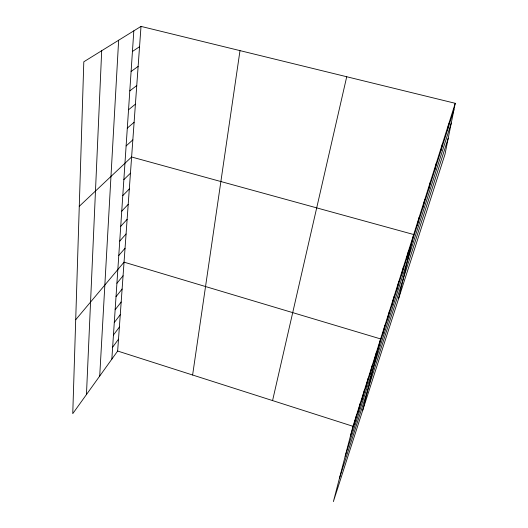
<?xml version="1.0" encoding="UTF-8"?>
<svg xmlns="http://www.w3.org/2000/svg" width="528" height="528" viewBox="0 0 528 528"><rect width="100%" height="100%" fill="white"/><g stroke="black" fill="none" stroke-linecap="round" stroke-linejoin="round"><path stroke-width="0.79" d="M86.46 394.528L101.693 50.721M99.719 376.035L118.642 40.234M111.837 359.146L133.822 30.848M141.009 26.4L83.807 61.789L72.758 413.642L117.652 351.034L141.009 26.4L455.242 103.303L445.005 154.275L333.386 501.6L352.961 426.294L455.242 103.303M192.614 375.012L239.996 50.629M447.361 130.469L448.747 123.816M440.966 150.638L442.451 143.695M434.768 170.181L436.352 162.967M428.756 189.123L430.432 181.665M422.928 207.497L424.684 199.808M272.573 400.58L346.724 76.745M417.272 225.324L419.107 217.417M398.581 298.736L413.688 234.531L131.611 157.001L79.266 206.309M406.606 258.958L408.58 250.675M401.57 274.831L403.603 266.376M396.667 290.268L398.765 281.662M391.901 305.296L394.046 296.545M387.262 319.922L389.459 311.038M382.741 334.165L384.985 325.162M362.71 410.355L380.629 338.93L124.047 262.159L75.702 319.744M374.048 361.568L376.378 352.348M369.864 374.755L372.233 365.435M361.812 400.151L364.247 390.661M365.792 387.611L368.194 378.2M357.925 412.388L360.393 402.818M354.136 424.334L356.631 414.698M350.44 435.996L453.968 109.646M345.173 456.258L451.268 123.103M339.385 478.52L448.232 138.217M112.636 347.219L118.503 339.194M113.454 335.016L119.374 327.076M114.286 322.535L120.265 314.688M115.144 309.758L121.176 302.016M116.021 296.677L122.113 289.04M116.919 283.279L123.064 275.761M118.774 255.499L125.05 248.233M119.744 241.085L126.073 233.963M120.734 226.307L127.129 219.331M121.744 211.154L128.205 204.343M122.786 195.611L129.314 188.965M123.856 179.652L130.449 173.191M126.113 145.933L132.845 139.874M127.307 128.106L134.112 122.272M128.535 109.765L135.412 104.174M129.802 90.895L136.752 85.562M131.102 71.471L138.131 66.409M132.442 51.46L139.55 46.702M117.652 351.034L352.961 426.294"/></g></svg>
